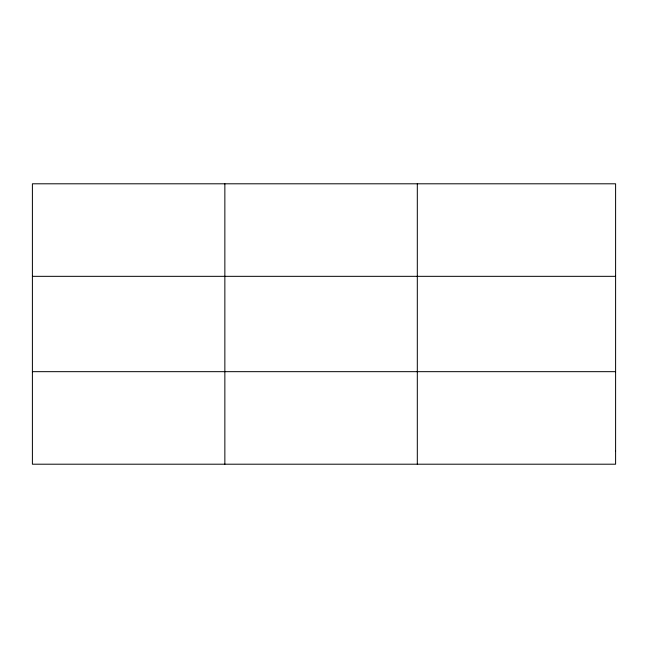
<?xml version="1.0" encoding="UTF-8"?>
<svg xmlns="http://www.w3.org/2000/svg" width="648" height="648" viewBox="0 0 648 648"><rect width="100%" height="100%" fill="white"/><g stroke="black" fill="none" stroke-linecap="round" stroke-linejoin="round"><path stroke-width="0.97" d="M224.856 464.203L224.856 183.797M417.312 464.203L417.312 183.797M32.4 276.332L615.6 276.332M32.4 371.669L615.6 371.669M615.6 450.984L615.6 464.203L32.4 464.203L32.4 183.797L615.6 183.797L615.6 450.984"/></g></svg>
